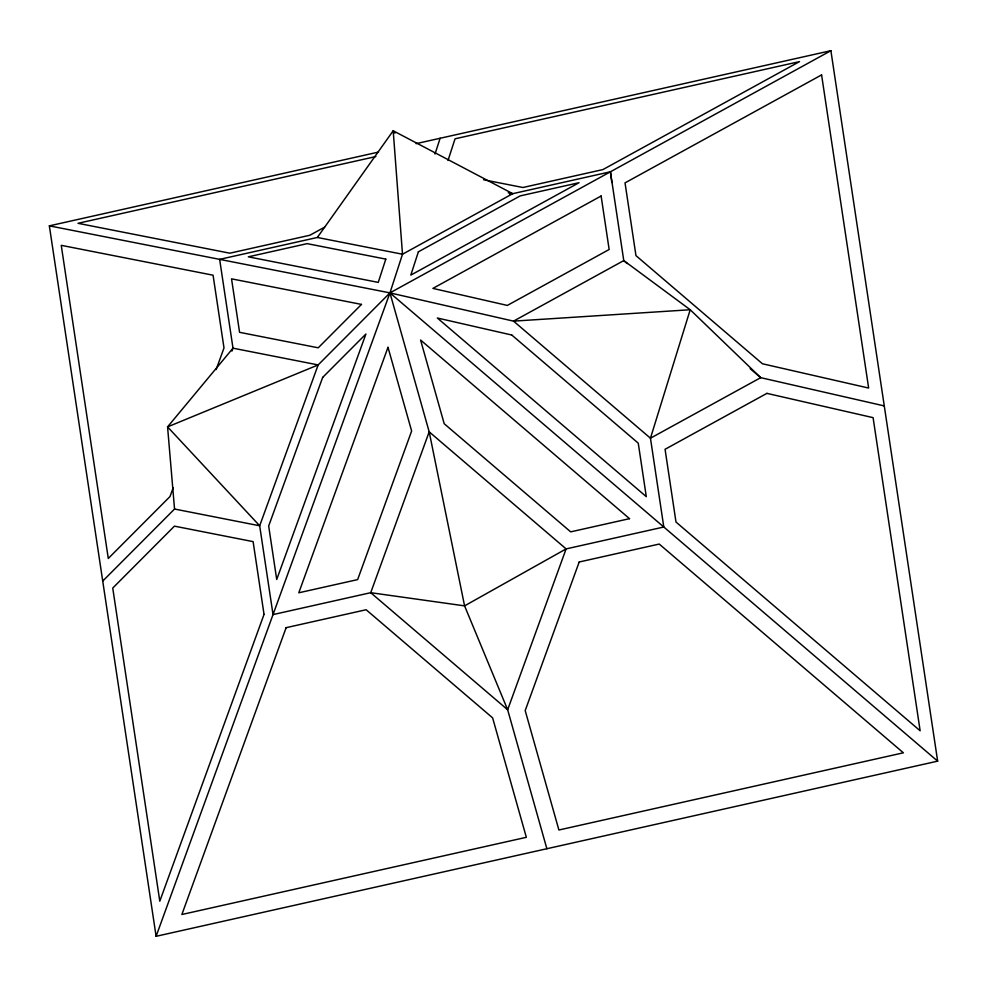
<?xml version="1.0" encoding="UTF-8"?>
<svg xmlns="http://www.w3.org/2000/svg" width="987" height="987" viewBox="0 0 987 987"><rect width="100%" height="100%" fill="white"/><g stroke="black" fill="none" stroke-linecap="round" stroke-linejoin="round"><path stroke-width="1.48" d="M435.008 154.021L440.128 138.266M448.012 160.474L455.044 138.809L799.507 61.613L602.958 169.567L522.925 187.505L483.593 179.77M173.144 487.886L169.998 496.547L108.286 558.469L61.243 245.331L213.069 275.2L224 347.955L216.141 369.594M231.945 351.064L232.994 348.177L219.645 259.359L317.345 237.472L402.499 254.227L512.734 193.674L393.196 130.765L317.345 237.472M416.07 143.658L830.894 50.695L937.65 761.15L156.106 936.305L389.951 292.88L402.499 254.227L393.196 130.765L395.01 133.196M102.722 581.084L174.539 509.033L167.568 426.89L232.994 348.177L318.147 364.931L389.951 292.88L830.894 50.695M324.612 227.158L309.869 235.251L229.835 253.19L78.01 223.309L375.85 156.563M156.106 936.305L49.35 225.85L378.502 152.084M509.724 194.353L610.422 171.787L623.772 260.593L627.276 263.591M508.243 192.798L512.734 193.674M49.35 225.85L389.951 292.88L513.536 321.133L690.209 309.745L760.693 377.663L884.278 405.916M174.539 509.033L259.68 525.787L273.029 614.593L370.717 592.693L464.581 605.87L566.106 548.908L663.795 527.009L650.458 438.203L690.209 309.745L623.772 260.593L513.536 321.133L650.458 438.203L760.693 377.663L750.157 368.657M937.65 761.15L389.951 292.88L429.185 431.837L464.581 605.87L507.651 709.764L546.872 848.734M610.422 171.787L611.817 182.459M385.806 259.112L378.255 282.393L248.317 256.83L307.154 243.641L385.806 259.112M418.377 251.821L410.814 275.102L579.036 182.706L520.198 195.895L418.377 251.821M318.147 364.931L259.68 525.787L167.568 426.89L318.147 364.931M322.675 377.404L268.674 525.997L276.718 579.48L365.93 334.013L322.675 377.404M264.035 614.383L159.795 901.205L112.74 588.067L174.44 526.145L253.104 541.629L264.035 614.383M286.119 627.683L181.867 914.505L526.342 837.309L492.624 717.882L366.14 609.744L286.119 627.683M388.002 347.313L298.79 592.792L357.639 579.603L411.641 431.011L388.002 347.313M429.185 431.837L370.717 592.693L507.651 709.764L566.106 548.908L429.185 431.837M579.196 561.998L525.195 710.591L558.901 830.005L903.376 752.81L659.23 544.059L579.196 561.998M361.476 304.415L318.233 347.806L239.582 332.323L231.538 278.84L361.476 304.415M601.12 196.006L432.898 288.401L507.33 305.427L609.152 249.501L601.12 196.006M821.591 74.913L625.03 182.879L635.961 255.633L762.445 363.771L868.646 388.051L821.591 74.913M766.899 393.369L665.065 449.295L675.996 522.049L920.143 730.787L873.088 417.649L766.899 393.369M629.521 518.668L570.683 531.857L444.199 423.719L420.573 340.022L629.521 518.668M511.772 335.025L437.34 318.011L646.3 496.658L638.256 443.163L511.772 335.025"/></g></svg>
